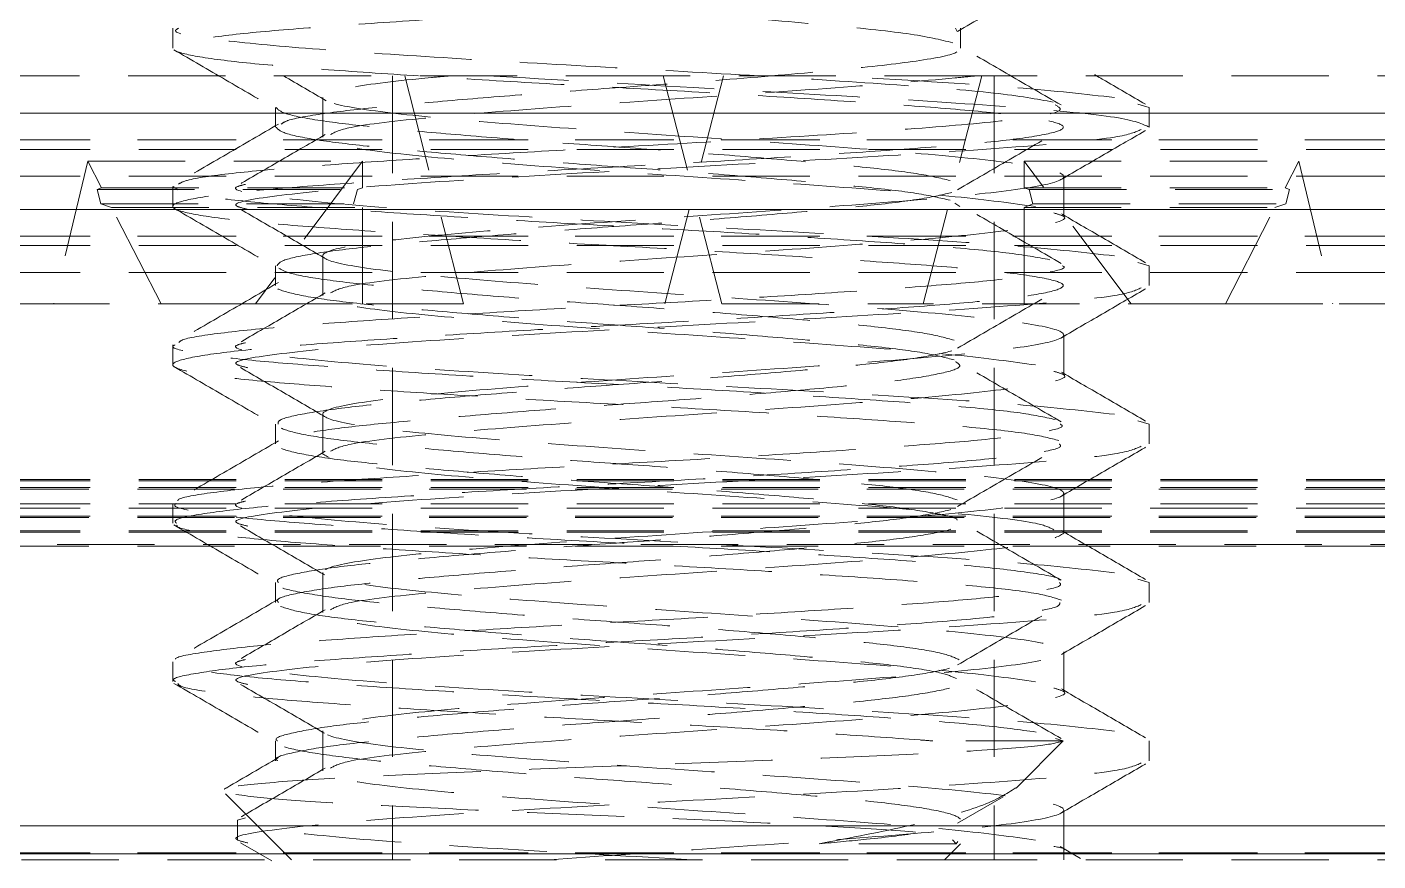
# Model space of a CAD drawing. Header units: millimetres. Extents: x 1522 to 2996, y -37 to 935.
# Drawn here: x 2332.38 to 2346.02, y 406.83 to 415.24 of the extents above; entities that cross this region are included whole.
import ezdxf

# ---------------------------------------------------------------- set-up
doc = ezdxf.new("R2010")
doc.units = ezdxf.units.MM
doc.linetypes.add('HIDDEN', pattern=[1.905, 1.27, -0.635])

# ---------------------------------------------------------------- blocks, each defined once
blk = doc.blocks.new('clampattachmentsideview')
at = {"color": 7, "linetype": 'HIDDEN', "lineweight": 0}
for p, q in [((3383.883, 439.737), (3383.883, 439.478)), ((3394.124, 439.695), (3394.103, 439.736)), ((3394.167, 439.478), (3394.167, 439.736)), ((3390.285, 439.116), (3369.502, 439.116)), ((3386.751, 439.116), (3386.751, 428.885)), ((3386.911, 439.116), (3387.677, 436.14)), ((3390.285, 439.116), (3391.051, 436.14)), ((3394.447, 439.116), (3390.285, 439.116)), ((3390.308, 436.14), (3391.074, 439.116)), ((3393.681, 436.14), (3394.447, 439.116)), ((3394.608, 439.116), (3394.447, 439.116)), ((3394.608, 439.116), (3394.608, 428.885)), ((3408.502, 439.116), (3394.608, 439.116)), ((3385.843, 438.834), (3385.843, 438.313)), ((3385.226, 438.703), (3385.226, 438.445)), ((3396.632, 438.703), (3396.481, 438.745)), ((3396.632, 438.445), (3396.632, 438.703)), ((3482.705, 438.628), (3333.891, 438.628)), ((3360.451, 438.628), (3420.907, 438.628)), ((3333.891, 438.278), (3482.705, 438.278)), ((3420.907, 438.278), (3360.451, 438.278)), ((3420.907, 438.154), (3360.451, 438.154)), ((3382.774, 438), (3382.331, 436.14)), ((3382.952, 437.654), (3382.774, 438)), ((3382.774, 438), (3386.362, 438)), ((3386.362, 438), (3384.962, 436.14)), ((3386.362, 437.654), (3386.362, 438)), ((3394.997, 438), (3394.997, 437.654)), ((3396.397, 436.14), (3394.997, 438)), ((3394.997, 438), (3398.585, 438)), ((3398.407, 437.654), (3398.585, 438)), ((3398.585, 438), (3399.027, 436.14)), ((3360.451, 437.805), (3420.907, 437.805)), ((3395.516, 437.28), (3395.516, 437.801)), ((3382.895, 437.63), (3382.952, 437.654)), ((3382.943, 437.444), (3382.895, 437.63)), ((3382.895, 437.63), (3386.293, 437.63)), ((3382.952, 437.654), (3386.362, 437.654)), ((3383.883, 437.67), (3383.883, 437.412)), ((3386.245, 437.444), (3386.293, 437.63)), ((3386.293, 437.63), (3386.362, 437.654)), ((3394.997, 437.654), (3395.066, 437.63)), ((3394.997, 437.654), (3398.407, 437.654)), ((3395.066, 437.63), (3395.114, 437.444)), ((3395.066, 437.63), (3398.463, 437.63)), ((3398.463, 437.63), (3398.407, 437.654)), ((3398.416, 437.444), (3398.463, 437.63)), ((3383.085, 437.395), (3382.943, 437.444)), ((3382.943, 437.444), (3386.245, 437.444)), ((3394.159, 437.411), (3394.094, 437.452)), ((3395.114, 437.444), (3394.997, 437.395)), ((3395.114, 437.444), (3398.416, 437.444)), ((3398.273, 437.395), (3398.416, 437.444)), ((3482.705, 437.373), (3333.891, 437.373)), ((3360.451, 437.373), (3420.907, 437.373)), ((3383.731, 436.14), (3383.085, 437.395)), ((3383.085, 437.395), (3386.362, 437.395)), ((3386.362, 436.14), (3386.362, 437.395)), ((3394.997, 437.395), (3394.997, 436.14)), ((3394.997, 437.395), (3398.273, 437.395)), ((3397.627, 436.14), (3398.273, 437.395)), ((3333.891, 437.023), (3482.705, 437.023)), ((3420.907, 437.023), (3360.451, 437.023)), ((3420.907, 436.899), (3360.451, 436.899)), ((3385.843, 436.767), (3385.843, 436.247)), ((3360.451, 436.55), (3420.907, 436.55)), ((3385.226, 436.636), (3385.226, 436.378)), ((3396.632, 436.636), (3396.481, 436.679)), ((3396.632, 436.378), (3396.632, 436.636)), ((3384.962, 436.14), (3374.082, 436.14)), ((3384.962, 436.14), (3386.362, 436.14)), ((3387.677, 436.14), (3386.362, 436.14)), ((3391.051, 436.14), (3393.681, 436.14)), ((3397.627, 436.14), (3393.681, 436.14)), ((3397.627, 436.14), (3399.027, 436.14)), ((3409.907, 436.14), (3399.027, 436.14)), ((3395.516, 435.213), (3395.516, 435.734)), ((3383.883, 435.603), (3383.883, 435.345)), ((3385.843, 434.7), (3385.843, 434.18)), ((3396.632, 434.569), (3396.481, 434.612)), ((3385.226, 434.569), (3385.226, 434.311)), ((3396.632, 434.311), (3396.632, 434.569)), ((3333.891, 433.721), (3482.705, 433.721)), ((3420.907, 433.847), (3360.451, 433.847)), ((3420.907, 433.829), (3360.451, 433.829)), ((3420.907, 433.743), (3360.451, 433.743)), ((3420.907, 433.532), (3360.451, 433.532)), ((3383.883, 433.536), (3383.883, 433.277)), ((3395.516, 433.146), (3395.516, 433.667)), ((3333.891, 433.371), (3482.705, 433.371)), ((3360.451, 433.475), (3420.907, 433.475)), ((3420.907, 433.371), (3360.451, 433.371)), ((3333.891, 433.351), (3482.705, 433.351)), ((3360.451, 433.178), (3420.907, 433.178)), ((3360.451, 433.16), (3420.907, 433.16)), ((3482.705, 433.001), (3333.891, 433.001)), ((3333.891, 432.979), (3482.705, 432.979)), ((3385.226, 432.502), (3385.226, 432.244)), ((3385.843, 432.633), (3385.843, 432.113)), ((3396.632, 432.502), (3396.481, 432.545)), ((3396.632, 432.244), (3396.632, 432.502)), ((3395.516, 431.079), (3395.516, 431.6)), ((3383.883, 431.469), (3383.883, 431.21)), ((3385.843, 430.567), (3385.843, 430.046)), ((3385.226, 430.436), (3385.226, 430.177)), ((3395.509, 430.436), (3393.807, 430.436)), ((3394.894, 429.82), (3395.509, 430.436)), ((3395.509, 430.436), (3395.407, 430.469)), ((3396.632, 430.178), (3396.632, 430.435)), ((3384.574, 429.745), (3385.433, 428.885)), ((3394.13, 429.361), (3394.724, 429.707)), ((3395.516, 428.885), (3395.516, 429.533)), ((3482.705, 429.327), (3333.891, 429.327)), ((3360.451, 429.327), (3420.907, 429.327)), ((3384.727, 429.402), (3384.831, 429.431)), ((3384.727, 429.402), (3384.727, 429.144)), ((3394.111, 429.093), (3394.063, 429.144)), ((3394.133, 429.125), (3394.111, 429.093)), ((3333.891, 428.977), (3482.705, 428.977)), ((3420.907, 428.977), (3360.451, 428.977)), ((3420.907, 428.961), (3360.451, 428.961)), ((3384.767, 429.107), (3385.177, 428.869)), ((3393.959, 428.885), (3394.166, 429.092)), ((3395.733, 428.903), (3395.467, 429.058)), ((3394.608, 428.885), (3361.807, 428.885)), ((3408.502, 428.885), (3394.608, 428.885))]:
    blk.add_line(p, q, dxfattribs=at)
at = {"color": 7, "linetype": 'Continuous', "lineweight": 15}
blk.add_line((3360.451, 428.961), (3420.907, 428.961), dxfattribs=at)
at = {"color": 7, "linetype": 'HIDDEN', "lineweight": 0}
for points, knots in [([(3395.453, 434.355), (3395.342, 434.385), (3395.121, 434.444), (3394.304, 434.534), (3393.199, 434.615), (3391.843, 434.705), (3390.34, 434.794), (3388.792, 434.876), (3387.306, 434.966), (3385.987, 435.054), (3384.925, 435.136), (3384.192, 435.226), (3383.843, 435.315), (3383.898, 435.397), (3384.354, 435.487), (3385.183, 435.575), (3386.323, 435.658), (3387.697, 435.748), (3389.21, 435.836), (3390.756, 435.918), (3392.23, 436.009), (3393.526, 436.096), (3394.558, 436.179), (3395.254, 436.269), (3395.562, 436.357), (3395.466, 436.439), (3394.97, 436.53), (3394.106, 436.617), (3392.939, 436.7), (3391.546, 436.791), (3390.025, 436.878), (3388.481, 436.961), (3387.021, 437.051), (3385.748, 437.138), (3384.747, 437.221), (3384.089, 437.312), (3383.821, 437.399), (3383.959, 437.482), (3384.494, 437.573), (3385.392, 437.659), (3386.586, 437.742), (3387.997, 437.833), (3389.525, 437.919), (3391.065, 438.003), (3392.511, 438.094), (3393.76, 438.18), (3394.729, 438.264), (3395.349, 438.355), (3395.576, 438.44), (3395.397, 438.524), (3394.822, 438.615), (3393.891, 438.7), (3392.671, 438.785), (3391.244, 438.876), (3389.71, 438.961), (3388.174, 439.046), (3386.745, 439.136), (3385.52, 439.221), (3384.583, 439.306), (3384.002, 439.397), (3383.816, 439.481), (3384.036, 439.567), (3384.649, 439.658), (3385.613, 439.742), (3386.858, 439.827), (3388.301, 439.918), (3390.011, 440.011), (3391.878, 440.119), (3393.655, 440.236), (3394.906, 440.348), (3395.523, 440.445), (3395.447, 440.497), (3395.426, 440.512)], [0, 0, 0, 0, 0.014226, 0.028428, 0.042342, 0.056573, 0.070768, 0.084685, 0.098921, 0.113109, 0.127028, 0.141269, 0.155449, 0.169371, 0.183617, 0.197789, 0.211714, 0.225965, 0.240128, 0.254058, 0.268312, 0.282467, 0.296402, 0.31066, 0.324806, 0.338746, 0.353008, 0.367144, 0.38109, 0.395355, 0.409482, 0.423435, 0.437702, 0.451819, 0.46578, 0.48005, 0.494156, 0.508125, 0.522397, 0.536493, 0.55047, 0.564744, 0.578829, 0.592816, 0.607091, 0.621165, 0.635162, 0.649438, 0.6635, 0.677507, 0.691784, 0.705835, 0.719854, 0.734131, 0.74817, 0.7622, 0.776477, 0.790504, 0.804546, 0.818823, 0.832838, 0.846893, 0.861169, 0.875173, 0.889239, 0.903515, 0.917509, 0.936305, 0.955154, 0.973806, 0.992748, 1, 1, 1, 1]), ([(3394.067, 439.547), (3393.901, 439.587), (3393.574, 439.667), (3392.46, 439.777), (3391.052, 439.898), (3389.462, 440.01), (3387.903, 440.128), (3386.574, 440.244), (3385.587, 440.358), (3385.364, 440.437), (3385.252, 440.477)], [0, 0, 0, 0, 0.126137, 0.249664, 0.375576, 0.499634, 0.624903, 0.749935, 0.874218, 1, 1, 1, 1]), ([(3394.13, 439.696), (3394.355, 439.826), (3394.805, 440.088), (3395.256, 440.35), (3395.481, 440.48)], [0, 0, 0, 0, 0.499703, 1, 1, 1, 1]), ([(3395.379, 438.772), (3395.164, 438.812), (3394.739, 438.892), (3393.29, 439.002), (3391.459, 439.123), (3389.39, 439.235), (3387.369, 439.353), (3385.619, 439.469), (3384.418, 439.582), (3383.847, 439.676), (3383.938, 439.725), (3383.959, 439.737)], [0, 0, 0, 0, 0.1214307, 0.2403604, 0.3615754, 0.4810138, 0.6016136, 0.7219853, 0.8416391, 0.9627303, 1, 1, 1, 1]), ([(3383.899, 439.455), (3384.124, 439.324), (3384.573, 439.063), (3385.023, 438.802), (3385.247, 438.672)], [0, 0, 0, 0, 0.500189, 1, 1, 1, 1]), ([(3385.298, 438.485), (3385.321, 438.501), (3385.383, 438.546), (3385.824, 438.624), (3386.554, 438.708), (3387.514, 438.794), (3388.623, 438.885), (3389.939, 438.978), (3391.374, 439.085), (3392.74, 439.203), (3393.703, 439.315), (3394.177, 439.412), (3394.119, 439.464), (3394.102, 439.478)], [0, 0, 0, 0, 0.049395, 0.138046, 0.224997, 0.312335, 0.400981, 0.487867, 0.604577, 0.721619, 0.837431, 0.955048, 1, 1, 1, 1]), ([(3395.481, 438.735), (3395.255, 438.865), (3394.805, 439.127), (3394.355, 439.388), (3394.13, 439.519)], [0, 0, 0, 0, 0.500291, 1, 1, 1, 1]), ([(3385.327, 439.116), (3385.327, 439.116), (3385.513, 439.007), (3385.7, 438.899), (3385.887, 438.791)], [0, 0, 0, 0, 0.001181, 1, 1, 1, 1]), ([(3387.529, 439.116), (3387.438, 439.109), (3386.879, 439.06), (3386.096, 438.963), (3385.717, 438.834), (3386.095, 438.705), (3387.17, 438.576), (3388.78, 438.447), (3390.679, 438.317), (3392.578, 438.188), (3394.188, 438.059), (3395.264, 437.93), (3395.642, 437.801), (3395.264, 437.671), (3394.188, 437.542), (3392.578, 437.413), (3390.679, 437.284), (3388.78, 437.155), (3387.17, 437.026), (3386.095, 436.896), (3385.717, 436.767), (3386.095, 436.638), (3387.17, 436.509), (3388.78, 436.38), (3390.679, 436.251), (3392.578, 436.121), (3394.188, 435.992), (3395.264, 435.863), (3395.642, 435.734), (3395.264, 435.605), (3394.188, 435.475), (3392.578, 435.346), (3390.679, 435.217), (3388.78, 435.088), (3387.17, 434.959), (3386.095, 434.83), (3385.717, 434.7), (3386.095, 434.571), (3387.17, 434.442), (3388.78, 434.313), (3390.679, 434.184), (3392.578, 434.054), (3394.188, 433.925), (3395.264, 433.796), (3395.642, 433.667), (3395.264, 433.538), (3394.188, 433.409), (3392.578, 433.279), (3390.679, 433.15), (3388.78, 433.021), (3387.17, 432.892), (3386.095, 432.763), (3385.717, 432.633), (3386.095, 432.504), (3387.17, 432.375), (3388.78, 432.246), (3390.679, 432.117), (3392.578, 431.988), (3394.188, 431.858), (3395.264, 431.729), (3395.642, 431.6), (3395.264, 431.471), (3394.188, 431.342), (3392.578, 431.213), (3390.679, 431.083), (3388.78, 430.954), (3387.17, 430.825), (3386.095, 430.696), (3385.717, 430.567), (3386.095, 430.437), (3387.17, 430.308), (3388.78, 430.179), (3390.679, 430.05), (3392.578, 429.921), (3394.188, 429.792), (3395.264, 429.662), (3395.642, 429.533), (3395.264, 429.404), (3394.187, 429.275), (3392.582, 429.146), (3390.658, 429.016), (3389.425, 428.929), (3388.805, 428.885)], [0, 0, 0, 0, 0.0024564, 0.0150814, 0.0277064, 0.0403314, 0.0529564, 0.0655814, 0.0782064, 0.0908314, 0.1034564, 0.1160813, 0.1287064, 0.1413313, 0.1539563, 0.1665813, 0.1792063, 0.1918313, 0.2044563, 0.2170813, 0.2297063, 0.2423313, 0.2549563, 0.2675813, 0.2802062, 0.2928313, 0.3054562, 0.3180812, 0.3307062, 0.3433312, 0.3559562, 0.3685812, 0.3812062, 0.3938312, 0.4064562, 0.4190812, 0.4317062, 0.4443311, 0.4569561, 0.4695811, 0.4822061, 0.4948311, 0.5074561, 0.5200811, 0.5327061, 0.5453311, 0.5579561, 0.5705811, 0.5832061, 0.595831, 0.6084561, 0.621081, 0.633706, 0.646331, 0.658956, 0.671581, 0.684206, 0.696831, 0.709456, 0.722081, 0.734706, 0.747331, 0.759956, 0.7725809, 0.7852059, 0.7978309, 0.8104559, 0.8230809, 0.8357059, 0.8483309, 0.8609559, 0.8735809, 0.8862059, 0.8988309, 0.9114559, 0.9240808, 0.9367058, 0.9493308, 0.9619558, 0.9745808, 0.9872058, 1, 1, 1, 1]), ([(3385.943, 438.349), (3386.001, 438.38), (3386.14, 438.454), (3387.186, 438.572), (3388.776, 438.701), (3390.681, 438.83), (3392.575, 438.959), (3393.782, 439.057), (3394.293, 439.107), (3394.387, 439.116)], [0, 0, 0, 0, 0.1222772, 0.290234, 0.4581912, 0.6261479, 0.794105, 0.9620618, 1, 1, 1, 1]), ([(3396.632, 438.445), (3396.543, 438.488), (3396.364, 438.574), (3394.986, 438.703), (3393.025, 438.833), (3390.51, 438.97), (3388.878, 439.065), (3387.992, 439.116)], [0, 0, 0, 0, 0.19267, 0.385365, 0.57806, 0.770755, 1, 1, 1, 1]), ([(3396.179, 438.832), (3395.801, 438.875), (3394.971, 438.969), (3393.384, 439.065), (3392.519, 439.116)], [0, 0, 0, 0, 0.455288, 1, 1, 1, 1]), ([(3396.583, 438.744), (3396.397, 438.852), (3396.175, 438.981), (3395.953, 439.11), (3395.917, 439.13)], [0, 0, 0, 0, 0.83887, 1, 1, 1, 1]), ([(3383.957, 437.702), (3383.99, 437.721), (3384.073, 437.768), (3384.659, 437.849), (3385.61, 437.933), (3386.859, 438.019), (3388.301, 438.11), (3390.011, 438.203), (3391.879, 438.31), (3393.652, 438.428), (3394.917, 438.54), (3395.561, 438.648), (3395.448, 438.711), (3395.403, 438.736)], [0, 0, 0, 0, 0.055236, 0.140346, 0.223829, 0.307683, 0.392788, 0.476209, 0.58826, 0.700629, 0.811822, 0.92474, 1, 1, 1, 1]), ([(3394.031, 437.75), (3393.904, 437.78), (3393.652, 437.84), (3392.919, 437.925), (3391.985, 438.01), (3390.886, 438.101), (3389.707, 438.186), (3388.526, 438.27), (3387.427, 438.361), (3386.483, 438.446), (3385.768, 438.531), (3385.308, 438.621), (3385.257, 438.676), (3385.232, 438.703)], [0, 0, 0, 0, 0.092268, 0.183067, 0.273656, 0.365927, 0.456647, 0.547314, 0.639585, 0.730227, 0.820972, 0.913242, 1, 1, 1, 1]), ([(3385.263, 438.486), (3385.038, 438.355), (3384.588, 438.093), (3384.137, 437.832), (3383.912, 437.701)], [0, 0, 0, 0, 0.499708, 1, 1, 1, 1]), ([(3384.864, 437.373), (3384.809, 437.386), (3384.571, 437.442), (3385.078, 437.541), (3386.35, 437.67), (3388.345, 437.799), (3390.677, 437.928), (3393.022, 438.058), (3394.98, 438.187), (3396.282, 438.306), (3396.453, 438.382), (3396.528, 438.415)], [0, 0, 0, 0, 0.0374462, 0.1613181, 0.28519, 0.409062, 0.5329338, 0.6568057, 0.7806775, 0.9045494, 1, 1, 1, 1]), ([(3385.873, 438.349), (3385.686, 438.24), (3385.311, 438.023), (3384.937, 437.806), (3384.75, 437.697)], [0, 0, 0, 0, 0.4997632, 1, 1, 1, 1]), ([(3394.031, 437.491), (3393.904, 437.522), (3393.652, 437.581), (3392.919, 437.667), (3391.985, 437.751), (3390.886, 437.842), (3389.707, 437.927), (3388.526, 438.012), (3387.427, 438.103), (3386.483, 438.188), (3385.768, 438.273), (3385.307, 438.363), (3385.256, 438.418), (3385.231, 438.445)], [0, 0, 0, 0, 0.092234, 0.183, 0.273557, 0.365794, 0.456482, 0.547115, 0.639353, 0.729962, 0.820674, 0.912911, 1, 1, 1, 1]), ([(3395.148, 437.409), (3394.838, 437.452), (3394.219, 437.538), (3392.57, 437.668), (3390.682, 437.797), (3388.777, 437.926), (3387.18, 438.055), (3386.061, 438.184), (3385.916, 438.27), (3385.843, 438.313)], [0, 0, 0, 0, 0.142857, 0.285714, 0.428572, 0.571428, 0.714286, 0.857143, 1, 1, 1, 1]), ([(3394.13, 437.629), (3394.355, 437.76), (3394.805, 438.021), (3395.256, 438.283), (3395.481, 438.413)], [0, 0, 0, 0, 0.499704, 1, 1, 1, 1]), ([(3395.486, 437.765), (3395.673, 437.874), (3396.047, 438.091), (3396.422, 438.309), (3396.609, 438.417)], [0, 0, 0, 0, 0.499764, 1, 1, 1, 1]), ([(3395.333, 436.716), (3395.168, 436.746), (3394.84, 436.806), (3393.887, 436.892), (3392.672, 436.976), (3391.244, 437.067), (3389.71, 437.152), (3388.174, 437.237), (3386.745, 437.328), (3385.519, 437.413), (3384.589, 437.498), (3383.99, 437.587), (3383.923, 437.643), (3383.891, 437.67)], [0, 0, 0, 0, 0.0922558, 0.1830496, 0.2736351, 0.3658936, 0.4566094, 0.5472712, 0.6395305, 0.7301678, 0.8209084, 0.9131663, 1, 1, 1, 1]), ([(3396.179, 436.765), (3395.798, 436.808), (3395.036, 436.894), (3393.007, 437.023), (3390.681, 437.152), (3388.345, 437.282), (3386.348, 437.411), (3385.083, 437.54), (3384.574, 437.636), (3384.79, 437.689), (3384.831, 437.699)], [0, 0, 0, 0, 0.138327, 0.276653, 0.414979, 0.553306, 0.691632, 0.829958, 0.968285, 1, 1, 1, 1]), ([(3385.245, 436.636), (3385.258, 436.66), (3385.286, 436.711), (3385.701, 436.797), (3386.385, 436.884), (3387.305, 436.967), (3388.389, 437.058), (3389.565, 437.144), (3390.749, 437.228), (3391.861, 437.319), (3392.82, 437.405), (3393.573, 437.489), (3394.022, 437.58), (3394.212, 437.638), (3394.162, 437.668), (3394.159, 437.669)], [0, 0, 0, 0, 0.0703666, 0.1553524, 0.2392855, 0.3225106, 0.4075069, 0.4913752, 0.5746557, 0.6596607, 0.7434619, 0.8268022, 0.9118135, 0.9955464, 1, 1, 1, 1]), ([(3395.481, 436.668), (3395.255, 436.799), (3394.805, 437.06), (3394.355, 437.322), (3394.13, 437.452)], [0, 0, 0, 0, 0.50029, 1, 1, 1, 1]), ([(3383.899, 437.388), (3384.124, 437.257), (3384.573, 436.997), (3385.023, 436.736), (3385.247, 436.605)], [0, 0, 0, 0, 0.500188, 1, 1, 1, 1]), ([(3384.767, 437.374), (3384.954, 437.266), (3385.328, 437.049), (3385.701, 436.832), (3385.887, 436.724)], [0, 0, 0, 0, 0.5001513, 1, 1, 1, 1]), ([(3385.943, 436.282), (3386.001, 436.313), (3386.14, 436.387), (3387.186, 436.505), (3388.776, 436.634), (3390.681, 436.763), (3392.576, 436.892), (3394.197, 437.022), (3395.233, 437.151), (3395.644, 437.252), (3395.439, 437.311), (3395.385, 437.326)], [0, 0, 0, 0, 0.0900566, 0.213756, 0.3374556, 0.4611549, 0.5848545, 0.7085539, 0.8322534, 0.9559528, 1, 1, 1, 1]), ([(3396.583, 436.677), (3396.397, 436.785), (3396.024, 437.001), (3395.652, 437.218), (3395.467, 437.326)], [0, 0, 0, 0, 0.500087, 1, 1, 1, 1]), ([(3383.961, 435.635), (3383.974, 435.648), (3384.014, 435.689), (3384.508, 435.764), (3385.388, 435.85), (3386.587, 435.934), (3387.996, 436.025), (3389.525, 436.111), (3391.065, 436.194), (3392.511, 436.285), (3393.758, 436.371), (3394.737, 436.455), (3395.321, 436.546), (3395.568, 436.605), (3395.502, 436.635), (3395.498, 436.636)], [0, 0, 0, 0, 0.03924, 0.127029, 0.213735, 0.299713, 0.387512, 0.474152, 0.560187, 0.647996, 0.734567, 0.820663, 0.908478, 0.994978, 1, 1, 1, 1]), ([(3394.084, 435.665), (3393.978, 435.695), (3393.766, 435.754), (3393.084, 435.842), (3392.191, 435.925), (3391.119, 436.015), (3389.949, 436.103), (3388.761, 436.185), (3387.639, 436.276), (3386.658, 436.363), (3385.895, 436.446), (3385.397, 436.531), (3385.308, 436.583), (3385.269, 436.606)], [0, 0, 0, 0, 0.093429, 0.186033, 0.277389, 0.370838, 0.463379, 0.554779, 0.648246, 0.740721, 0.83217, 0.925653, 1, 1, 1, 1]), ([(3385.263, 436.419), (3385.038, 436.288), (3384.588, 436.026), (3384.137, 435.765), (3383.912, 435.634)], [0, 0, 0, 0, 0.499709, 1, 1, 1, 1]), ([(3394.084, 435.407), (3393.978, 435.436), (3393.766, 435.496), (3393.084, 435.584), (3392.191, 435.666), (3391.119, 435.757), (3389.949, 435.844), (3388.762, 435.927), (3387.639, 436.018), (3386.66, 436.105), (3385.888, 436.188), (3385.392, 436.279), (3385.178, 436.355), (3385.263, 436.401), (3385.296, 436.419)], [0, 0, 0, 0, 0.0867615, 0.1727573, 0.2575934, 0.3443737, 0.4303106, 0.5151883, 0.6019851, 0.6878611, 0.7727842, 0.859596, 0.9454094, 1, 1, 1, 1]), ([(3384.864, 435.306), (3384.809, 435.319), (3384.571, 435.375), (3385.078, 435.474), (3386.35, 435.603), (3388.345, 435.732), (3390.677, 435.861), (3393.022, 435.991), (3394.98, 436.12), (3396.282, 436.239), (3396.453, 436.315), (3396.528, 436.349)], [0, 0, 0, 0, 0.0374462, 0.1613181, 0.28519, 0.409062, 0.5329338, 0.6568057, 0.7806775, 0.9045494, 1, 1, 1, 1]), ([(3385.873, 436.282), (3385.686, 436.173), (3385.311, 435.956), (3384.937, 435.739), (3384.75, 435.63)], [0, 0, 0, 0, 0.499765, 1, 1, 1, 1]), ([(3395.148, 435.342), (3394.838, 435.385), (3394.219, 435.472), (3392.57, 435.601), (3390.682, 435.73), (3388.777, 435.859), (3387.18, 435.988), (3386.061, 436.117), (3385.916, 436.204), (3385.843, 436.247)], [0, 0, 0, 0, 0.142857, 0.285714, 0.428572, 0.571428, 0.714286, 0.857143, 1, 1, 1, 1]), ([(3394.13, 435.562), (3394.355, 435.693), (3394.805, 435.955), (3395.256, 436.216), (3395.481, 436.347)], [0, 0, 0, 0, 0.499703, 1, 1, 1, 1]), ([(3395.486, 435.698), (3395.673, 435.807), (3396.047, 436.024), (3396.422, 436.242), (3396.609, 436.35)], [0, 0, 0, 0, 0.4997626, 1, 1, 1, 1]), ([(3395.402, 434.631), (3395.263, 434.661), (3394.988, 434.721), (3394.102, 434.809), (3392.94, 434.891), (3391.546, 434.982), (3390.025, 435.069), (3388.481, 435.152), (3387.021, 435.243), (3385.749, 435.33), (3384.741, 435.413), (3384.112, 435.503), (3383.839, 435.566), (3383.901, 435.599), (3383.91, 435.603)], [0, 0, 0, 0, 0.090476, 0.180156, 0.268633, 0.359128, 0.448747, 0.537267, 0.62778, 0.717336, 0.805903, 0.896431, 0.985922, 1, 1, 1, 1]), ([(3396.179, 434.698), (3395.798, 434.741), (3395.036, 434.827), (3393.007, 434.956), (3390.681, 435.085), (3388.345, 435.215), (3386.348, 435.344), (3385.083, 435.473), (3384.574, 435.569), (3384.79, 435.622), (3384.831, 435.632)], [0, 0, 0, 0, 0.138327, 0.276653, 0.414979, 0.553306, 0.691632, 0.829958, 0.968285, 1, 1, 1, 1]), ([(3385.26, 434.569), (3385.258, 434.587), (3385.253, 434.633), (3385.596, 434.712), (3386.223, 434.8), (3387.103, 434.883), (3388.158, 434.973), (3389.322, 435.061), (3390.511, 435.143), (3391.645, 435.233), (3392.641, 435.321), (3393.44, 435.404), (3393.955, 435.494), (3394.189, 435.56), (3394.146, 435.596), (3394.138, 435.603)], [0, 0, 0, 0, 0.053213, 0.138048, 0.222437, 0.305354, 0.390215, 0.474554, 0.557497, 0.642382, 0.726669, 0.809641, 0.894548, 0.978781, 1, 1, 1, 1]), ([(3383.899, 435.321), (3384.124, 435.19), (3384.573, 434.93), (3385.023, 434.669), (3385.247, 434.538)], [0, 0, 0, 0, 0.500188, 1, 1, 1, 1]), ([(3384.767, 435.308), (3384.954, 435.199), (3385.328, 434.982), (3385.701, 434.766), (3385.887, 434.657)], [0, 0, 0, 0, 0.5001513, 1, 1, 1, 1]), ([(3394.124, 433.318), (3394.124, 433.32), (3394.122, 433.349), (3393.832, 433.411), (3393.25, 433.5), (3392.387, 433.582), (3391.348, 433.672), (3390.191, 433.761), (3389.001, 433.842), (3387.858, 433.932), (3386.844, 434.021), (3386.027, 434.103), (3385.463, 434.193), (3385.195, 434.282), (3385.237, 434.364), (3385.588, 434.454), (3386.225, 434.542), (3387.102, 434.624), (3388.159, 434.714), (3389.322, 434.802), (3390.512, 434.885), (3391.645, 434.975), (3392.641, 435.063), (3393.437, 435.145), (3393.964, 435.236), (3394.209, 435.316), (3394.134, 435.365), (3394.102, 435.385)], [0, 0, 0, 0, 0.001773, 0.044135, 0.086427, 0.127859, 0.170238, 0.212509, 0.253946, 0.296341, 0.33859, 0.380035, 0.422445, 0.46467, 0.506124, 0.548548, 0.590749, 0.632214, 0.674651, 0.716827, 0.758304, 0.800753, 0.842903, 0.884396, 0.926856, 0.968979, 1, 1, 1, 1]), ([(3395.481, 434.601), (3395.255, 434.732), (3394.805, 434.993), (3394.355, 435.255), (3394.13, 435.386)], [0, 0, 0, 0, 0.50029, 1, 1, 1, 1]), ([(3385.943, 434.215), (3386.001, 434.246), (3386.14, 434.321), (3387.186, 434.438), (3388.776, 434.567), (3390.681, 434.696), (3392.576, 434.826), (3394.197, 434.955), (3395.233, 435.084), (3395.644, 435.185), (3395.439, 435.244), (3395.385, 435.259)], [0, 0, 0, 0, 0.090057, 0.213756, 0.337456, 0.461155, 0.584854, 0.708554, 0.832253, 0.955953, 1, 1, 1, 1]), ([(3396.583, 434.61), (3396.397, 434.718), (3396.024, 434.934), (3395.652, 435.151), (3395.467, 435.259)], [0, 0, 0, 0, 0.500087, 1, 1, 1, 1]), ([(3383.949, 433.568), (3383.951, 433.575), (3383.959, 433.61), (3384.374, 433.679), (3385.178, 433.767), (3386.325, 433.849), (3387.696, 433.939), (3389.21, 434.027), (3390.756, 434.11), (3392.23, 434.2), (3393.525, 434.288), (3394.564, 434.37), (3395.234, 434.461), (3395.538, 434.527), (3395.483, 434.562), (3395.471, 434.57)], [0, 0, 0, 0, 0.021651, 0.109273, 0.196437, 0.282087, 0.369736, 0.456848, 0.542524, 0.630198, 0.717257, 0.802963, 0.89066, 0.977663, 1, 1, 1, 1]), ([(3394.124, 433.58), (3394.038, 433.61), (3393.868, 433.669), (3393.24, 433.758), (3392.39, 433.84), (3391.347, 433.93), (3390.191, 434.019), (3389.001, 434.101), (3387.858, 434.191), (3386.843, 434.279), (3386.03, 434.361), (3385.45, 434.452), (3385.315, 434.51), (3385.247, 434.539)], [0, 0, 0, 0, 0.09157, 0.182989, 0.272548, 0.364155, 0.455528, 0.545099, 0.63674, 0.728065, 0.817652, 0.909325, 1, 1, 1, 1]), ([(3383.931, 433.277), (3383.92, 433.289), (3383.882, 433.329), (3384.245, 433.402), (3384.983, 433.491), (3386.07, 433.573), (3387.402, 433.662), (3388.896, 433.752), (3390.444, 433.834), (3391.941, 433.923), (3393.28, 434.012), (3394.377, 434.094), (3395.129, 434.184), (3395.504, 434.257), (3395.471, 434.298), (3395.46, 434.311)], [0, 0, 0, 0, 0.035733, 0.120288, 0.205009, 0.287861, 0.372458, 0.457144, 0.539992, 0.624628, 0.709277, 0.792125, 0.876798, 0.961409, 1, 1, 1, 1]), ([(3385.263, 434.352), (3385.038, 434.221), (3384.588, 433.96), (3384.137, 433.698), (3383.912, 433.568)], [0, 0, 0, 0, 0.499708, 1, 1, 1, 1]), ([(3384.864, 433.239), (3384.809, 433.252), (3384.571, 433.308), (3385.078, 433.407), (3386.35, 433.536), (3388.345, 433.665), (3390.677, 433.795), (3393.022, 433.924), (3394.98, 434.053), (3396.282, 434.172), (3396.453, 434.248), (3396.528, 434.282)], [0, 0, 0, 0, 0.037446, 0.161318, 0.28519, 0.409062, 0.532934, 0.656806, 0.780678, 0.904549, 1, 1, 1, 1]), ([(3394.13, 433.495), (3394.355, 433.626), (3394.805, 433.888), (3395.256, 434.149), (3395.481, 434.28)], [0, 0, 0, 0, 0.499703, 1, 1, 1, 1]), ([(3395.486, 433.631), (3395.673, 433.74), (3396.047, 433.958), (3396.422, 434.175), (3396.609, 434.283)], [0, 0, 0, 0, 0.4997626, 1, 1, 1, 1]), ([(3385.873, 434.215), (3385.686, 434.106), (3385.311, 433.889), (3384.937, 433.672), (3384.75, 433.563)], [0, 0, 0, 0, 0.499765, 1, 1, 1, 1]), ([(3395.385, 433.192), (3395.331, 433.22), (3395.195, 433.291), (3394.17, 433.405), (3392.583, 433.534), (3390.679, 433.663), (3388.778, 433.792), (3387.179, 433.921), (3386.061, 434.051), (3385.916, 434.137), (3385.843, 434.18)], [0, 0, 0, 0, 0.084239, 0.215062, 0.345885, 0.476708, 0.607531, 0.738354, 0.869177, 1, 1, 1, 1]), ([(3395.455, 432.534), (3395.456, 432.539), (3395.459, 432.571), (3395.079, 432.636), (3394.315, 432.725), (3393.196, 432.807), (3391.844, 432.897), (3390.34, 432.985), (3388.792, 433.067), (3387.306, 433.157), (3385.989, 433.246), (3384.92, 433.328), (3384.209, 433.418), (3383.871, 433.488), (3383.917, 433.526), (3383.929, 433.536)], [0, 0, 0, 0, 0.012908, 0.100396, 0.187739, 0.273315, 0.360837, 0.448137, 0.533723, 0.621278, 0.708532, 0.794133, 0.881719, 0.968925, 1, 1, 1, 1]), ([(3396.179, 432.631), (3395.798, 432.674), (3395.036, 432.76), (3393.007, 432.889), (3390.681, 433.019), (3388.345, 433.148), (3386.348, 433.277), (3385.083, 433.406), (3384.574, 433.502), (3384.79, 433.555), (3384.831, 433.565)], [0, 0, 0, 0, 0.138327, 0.276653, 0.414979, 0.553306, 0.691632, 0.829958, 0.968285, 1, 1, 1, 1]), ([(3385.263, 432.502), (3385.254, 432.514), (3385.225, 432.554), (3385.504, 432.627), (3386.071, 432.716), (3386.908, 432.798), (3387.932, 432.887), (3389.081, 432.977), (3390.271, 433.059), (3391.423, 433.148), (3392.452, 433.237), (3393.296, 433.319), (3393.874, 433.409), (3394.163, 433.482), (3394.137, 433.523), (3394.129, 433.536)], [0, 0, 0, 0, 0.035816, 0.120401, 0.205153, 0.288028, 0.372655, 0.457371, 0.540241, 0.624907, 0.709587, 0.792457, 0.877161, 0.961801, 1, 1, 1, 1]), ([(3383.899, 433.254), (3384.124, 433.124), (3384.573, 432.863), (3385.023, 432.602), (3385.247, 432.471)], [0, 0, 0, 0, 0.500189, 1, 1, 1, 1]), ([(3395.488, 432.271), (3395.405, 432.3), (3395.237, 432.359), (3394.494, 432.449), (3393.447, 432.531), (3392.134, 432.62), (3390.653, 432.71), (3389.106, 432.792), (3387.598, 432.88), (3386.239, 432.97), (3385.112, 433.052), (3384.33, 433.141), (3383.934, 433.21), (3383.938, 433.246), (3383.939, 433.253)], [0, 0, 0, 0, 0.088922, 0.17834, 0.265719, 0.354693, 0.444081, 0.531441, 0.620464, 0.709822, 0.797164, 0.886235, 0.97556, 1, 1, 1, 1]), ([(3384.767, 433.241), (3384.954, 433.132), (3385.328, 432.916), (3385.701, 432.699), (3385.887, 432.59)], [0, 0, 0, 0, 0.50015, 1, 1, 1, 1]), ([(3385.263, 432.244), (3385.254, 432.256), (3385.225, 432.296), (3385.504, 432.368), (3386.071, 432.458), (3386.908, 432.54), (3387.932, 432.629), (3389.081, 432.718), (3390.271, 432.8), (3391.423, 432.89), (3392.452, 432.979), (3393.296, 433.061), (3393.874, 433.15), (3394.163, 433.224), (3394.137, 433.265), (3394.129, 433.278)], [0, 0, 0, 0, 0.035486, 0.120072, 0.204823, 0.287698, 0.372325, 0.457041, 0.539912, 0.624578, 0.709258, 0.792127, 0.876831, 0.961472, 1, 1, 1, 1]), ([(3395.481, 432.534), (3395.255, 432.665), (3394.805, 432.926), (3394.355, 433.188), (3394.13, 433.319)], [0, 0, 0, 0, 0.500291, 1, 1, 1, 1]), ([(3396.583, 432.543), (3396.397, 432.651), (3396.024, 432.867), (3395.652, 433.084), (3395.467, 433.192)], [0, 0, 0, 0, 0.500087, 1, 1, 1, 1]), ([(3385.943, 432.148), (3386.001, 432.179), (3386.14, 432.254), (3387.186, 432.371), (3388.776, 432.5), (3390.68, 432.63), (3392.58, 432.759), (3394.179, 432.888), (3395.298, 433.017), (3395.443, 433.103), (3395.516, 433.146)], [0, 0, 0, 0, 0.094206, 0.223605, 0.353005, 0.482403, 0.611803, 0.741202, 0.870601, 1, 1, 1, 1]), ([(3383.921, 431.501), (3383.92, 431.502), (3383.908, 431.532), (3384.258, 431.593), (3384.98, 431.683), (3386.071, 431.765), (3387.402, 431.854), (3388.896, 431.943), (3390.444, 432.025), (3391.941, 432.115), (3393.28, 432.204), (3394.377, 432.286), (3395.129, 432.375), (3395.504, 432.449), (3395.471, 432.49), (3395.46, 432.503)], [0, 0, 0, 0, 0.004195, 0.091516, 0.179007, 0.26457, 0.351934, 0.439389, 0.524947, 0.612351, 0.699769, 0.785326, 0.872769, 0.960146, 1, 1, 1, 1]), ([(3394.15, 431.496), (3394.086, 431.525), (3393.958, 431.584), (3393.386, 431.674), (3392.581, 431.756), (3391.571, 431.845), (3390.432, 431.935), (3389.242, 432.017), (3388.083, 432.105), (3387.038, 432.195), (3386.17, 432.277), (3385.572, 432.366), (3385.27, 432.432), (3385.27, 432.466), (3385.27, 432.471)], [0, 0, 0, 0, 0.089583, 0.179666, 0.267688, 0.357323, 0.447377, 0.535378, 0.625064, 0.715087, 0.803071, 0.892804, 0.982794, 1, 1, 1, 1]), ([(3383.918, 431.21), (3383.907, 431.217), (3383.849, 431.251), (3384.142, 431.316), (3384.799, 431.407), (3385.828, 431.489), (3387.115, 431.577), (3388.584, 431.667), (3390.129, 431.75), (3391.646, 431.838), (3393.025, 431.928), (3394.178, 432.01), (3395.006, 432.098), (3395.466, 432.179), (3395.466, 432.225), (3395.466, 432.244)], [0, 0, 0, 0, 0.018795, 0.102952, 0.187882, 0.270903, 0.355117, 0.440026, 0.523014, 0.607281, 0.69217, 0.775126, 0.859446, 0.944311, 1, 1, 1, 1]), ([(3385.263, 432.285), (3385.038, 432.154), (3384.588, 431.893), (3384.137, 431.631), (3383.912, 431.501)], [0, 0, 0, 0, 0.499708, 1, 1, 1, 1]), ([(3384.864, 431.172), (3384.809, 431.185), (3384.571, 431.241), (3385.078, 431.34), (3386.35, 431.469), (3388.345, 431.599), (3390.677, 431.728), (3393.022, 431.857), (3394.98, 431.986), (3396.282, 432.105), (3396.453, 432.182), (3396.528, 432.215)], [0, 0, 0, 0, 0.037446, 0.161318, 0.28519, 0.409062, 0.532934, 0.656806, 0.780678, 0.904549, 1, 1, 1, 1]), ([(3385.873, 432.148), (3385.686, 432.04), (3385.311, 431.822), (3384.937, 431.605), (3384.75, 431.496)], [0, 0, 0, 0, 0.499765, 1, 1, 1, 1]), ([(3394.115, 431.25), (3394.058, 431.275), (3393.936, 431.329), (3393.384, 431.416), (3392.581, 431.498), (3391.571, 431.586), (3390.432, 431.676), (3389.242, 431.758), (3388.083, 431.847), (3387.036, 431.937), (3386.178, 432.019), (3385.541, 432.108), (3385.363, 432.167), (3385.274, 432.197)], [0, 0, 0, 0, 0.0794117, 0.1722562, 0.2629758, 0.3553578, 0.4481726, 0.5388708, 0.6313047, 0.7240873, 0.8147682, 0.9072515, 1, 1, 1, 1]), ([(3394.13, 431.428), (3394.355, 431.559), (3394.805, 431.821), (3395.256, 432.082), (3395.481, 432.213)], [0, 0, 0, 0, 0.499703, 1, 1, 1, 1]), ([(3395.486, 431.565), (3395.673, 431.673), (3396.047, 431.891), (3396.422, 432.108), (3396.609, 432.217)], [0, 0, 0, 0, 0.499764, 1, 1, 1, 1]), ([(3395.148, 431.209), (3394.838, 431.252), (3394.219, 431.338), (3392.57, 431.467), (3390.682, 431.596), (3388.777, 431.725), (3387.18, 431.854), (3386.061, 431.984), (3385.916, 432.07), (3385.843, 432.113)], [0, 0, 0, 0, 0.142857, 0.285714, 0.428571, 0.571428, 0.714286, 0.857143, 1, 1, 1, 1]), ([(3395.155, 430.551), (3394.94, 430.581), (3394.515, 430.641), (3393.441, 430.723), (3392.136, 430.811), (3390.653, 430.901), (3389.106, 430.983), (3387.598, 431.072), (3386.239, 431.162), (3385.113, 431.244), (3384.323, 431.333), (3383.907, 431.41), (3383.925, 431.453), (3383.931, 431.469)], [0, 0, 0, 0, 0.0955, 0.188823, 0.28385, 0.379319, 0.47262, 0.567699, 0.663136, 0.75642, 0.85155, 0.946951, 1, 1, 1, 1]), ([(3396.179, 430.564), (3395.798, 430.607), (3395.036, 430.693), (3393.007, 430.823), (3390.681, 430.952), (3388.345, 431.081), (3386.348, 431.21), (3385.083, 431.339), (3384.574, 431.435), (3384.79, 431.488), (3384.831, 431.498)], [0, 0, 0, 0, 0.138327, 0.276653, 0.414979, 0.553306, 0.691632, 0.829958, 0.968285, 1, 1, 1, 1]), ([(3385.252, 430.435), (3385.244, 430.442), (3385.2, 430.476), (3385.425, 430.541), (3385.93, 430.632), (3386.721, 430.714), (3387.711, 430.802), (3388.841, 430.892), (3390.029, 430.975), (3391.196, 431.063), (3392.256, 431.153), (3393.143, 431.235), (3393.78, 431.323), (3394.133, 431.404), (3394.133, 431.45), (3394.133, 431.469)], [0, 0, 0, 0, 0.018868, 0.1030253, 0.1879587, 0.2709759, 0.3551896, 0.4401034, 0.5230861, 0.6073547, 0.692247, 0.7751987, 0.8595198, 0.9443887, 1, 1, 1, 1]), ([(3395.481, 430.467), (3395.255, 430.598), (3394.805, 430.859), (3394.355, 431.121), (3394.13, 431.252)], [0, 0, 0, 0, 0.500291, 1, 1, 1, 1]), ([(3383.899, 431.187), (3384.124, 431.057), (3384.573, 430.796), (3385.023, 430.535), (3385.247, 430.404)], [0, 0, 0, 0, 0.500189, 1, 1, 1, 1]), ([(3393.807, 430.436), (3393.752, 430.44), (3393.332, 430.471), (3392.417, 430.535), (3390.963, 430.625), (3389.42, 430.708), (3387.896, 430.795), (3386.499, 430.886), (3385.318, 430.969), (3384.46, 431.056), (3383.984, 431.131), (3383.957, 431.173), (3383.949, 431.186)], [0, 0, 0, 0, 0.017316, 0.132984, 0.250028, 0.364552, 0.480305, 0.59733, 0.711792, 0.827628, 0.944631, 1, 1, 1, 1]), ([(3384.767, 431.174), (3384.954, 431.065), (3385.328, 430.849), (3385.701, 430.632), (3385.887, 430.523)], [0, 0, 0, 0, 0.500152, 1, 1, 1, 1]), ([(3385.252, 430.177), (3385.244, 430.183), (3385.2, 430.218), (3385.425, 430.283), (3385.93, 430.373), (3386.721, 430.456), (3387.711, 430.544), (3388.841, 430.634), (3390.029, 430.716), (3391.196, 430.804), (3392.256, 430.895), (3393.143, 430.977), (3393.78, 431.065), (3394.134, 431.145), (3394.134, 431.192), (3394.134, 431.211)], [0, 0, 0, 0, 0.018536, 0.102694, 0.187627, 0.270644, 0.354858, 0.439772, 0.522755, 0.607024, 0.691916, 0.774868, 0.859189, 0.944058, 1, 1, 1, 1]), ([(3385.943, 430.081), (3386.001, 430.112), (3386.14, 430.187), (3387.186, 430.304), (3388.776, 430.434), (3390.681, 430.563), (3392.576, 430.692), (3394.197, 430.821), (3395.233, 430.95), (3395.644, 431.052), (3395.439, 431.11), (3395.385, 431.125)], [0, 0, 0, 0, 0.090057, 0.213756, 0.337456, 0.461155, 0.584854, 0.708554, 0.832253, 0.955953, 1, 1, 1, 1]), ([(3396.583, 430.476), (3396.397, 430.584), (3396.024, 430.801), (3395.652, 431.017), (3395.467, 431.125)], [0, 0, 0, 0, 0.500086, 1, 1, 1, 1]), ([(3395.509, 430.436), (3395.443, 430.416), (3395.3, 430.374), (3394.378, 430.303), (3392.944, 430.236), (3391.156, 430.161), (3389.247, 430.093), (3387.444, 430.02), (3385.93, 429.948), (3384.931, 429.879), (3384.48, 429.82), (3384.581, 429.788), (3384.609, 429.78)], [0, 0, 0, 0, 0.096886, 0.208976, 0.321094, 0.43153, 0.540426, 0.648652, 0.754345, 0.860125, 0.962829, 1, 1, 1, 1]), ([(3392.321, 429.093), (3392.534, 429.113), (3393.052, 429.16), (3393.676, 429.238), (3394.1, 429.329), (3394.216, 429.412), (3394.021, 429.499), (3393.525, 429.589), (3392.763, 429.673), (3391.79, 429.759), (3390.671, 429.85), (3389.484, 429.933), (3388.312, 430.02), (3387.238, 430.111), (3386.329, 430.194), (3385.67, 430.28), (3385.31, 430.354), (3385.289, 430.393), (3385.283, 430.405)], [0, 0, 0, 0, 0.046241, 0.11227, 0.179208, 0.244764, 0.310845, 0.377776, 0.443289, 0.509421, 0.576342, 0.641816, 0.707997, 0.774907, 0.840346, 0.906573, 0.973471, 1, 1, 1, 1]), ([(3385.263, 430.218), (3385.038, 430.088), (3384.802, 429.95), (3384.566, 429.813), (3384.555, 429.807)], [0, 0, 0, 0, 0.953846, 1, 1, 1, 1]), ([(3384.864, 429.105), (3384.809, 429.118), (3384.571, 429.174), (3385.078, 429.273), (3386.35, 429.402), (3388.345, 429.532), (3390.677, 429.661), (3393.022, 429.79), (3394.98, 429.919), (3396.282, 430.039), (3396.453, 430.115), (3396.528, 430.148)], [0, 0, 0, 0, 0.0374462, 0.1613181, 0.28519, 0.409062, 0.5329338, 0.6568057, 0.7806775, 0.9045494, 1, 1, 1, 1]), ([(3385.873, 430.081), (3385.686, 429.973), (3385.311, 429.755), (3384.937, 429.538), (3384.75, 429.429)], [0, 0, 0, 0, 0.499765, 1, 1, 1, 1]), ([(3395.148, 429.142), (3394.838, 429.185), (3394.219, 429.271), (3392.57, 429.4), (3390.682, 429.529), (3388.777, 429.658), (3387.18, 429.788), (3386.061, 429.917), (3385.916, 430.003), (3385.843, 430.046)], [0, 0, 0, 0, 0.142857, 0.285714, 0.428572, 0.571428, 0.714286, 0.857143, 1, 1, 1, 1]), ([(3395.486, 429.498), (3395.673, 429.606), (3396.047, 429.824), (3396.422, 430.041), (3396.609, 430.15)], [0, 0, 0, 0, 0.499764, 1, 1, 1, 1]), ([(3384.707, 429.735), (3384.912, 429.711), (3385.319, 429.662), (3386.562, 429.594), (3388.095, 429.52), (3389.779, 429.45), (3391.401, 429.379), (3392.772, 429.305), (3393.787, 429.237), (3394.036, 429.188), (3394.159, 429.163)], [0, 0, 0, 0, 0.131088, 0.260632, 0.388829, 0.514186, 0.639476, 0.760662, 0.881921, 1, 1, 1, 1]), ([(3392.321, 429.093), (3392.736, 429.173), (3393.587, 429.336), (3394.523, 429.59), (3394.766, 429.745), (3394.89, 429.824)], [0, 0, 0, 0, 0.318648, 0.653127, 1, 1, 1, 1]), ([(3390.668, 428.885), (3389.894, 428.928), (3388.346, 429.014), (3386.321, 429.143), (3385.561, 429.229), (3385.18, 429.272)], [0, 0, 0, 0, 0.333088, 0.666111, 1, 1, 1, 1]), ([(3394.111, 429.093), (3394.078, 429.093), (3394.013, 429.093), (3393.84, 429.093), (3393.617, 429.093), (3393.339, 429.093), (3393.067, 429.093), (3392.736, 429.093), (3392.494, 429.093), (3392.321, 429.093)], [0, 0, 0, 0, 0.147498, 0.294995, 0.442493, 0.58999, 0.737488, 0.811144, 1, 1, 1, 1]), ([(3395.515, 429.012), (3395.515, 429.012), (3395.559, 429.028), (3395.471, 429.043), (3395.385, 429.059)], [0, 0, 0, 0, 0.006392, 1, 1, 1, 1])]:
    blk.add_open_spline(points, degree=3, knots=knots, dxfattribs=at)

msp = doc.modelspace()

# ---------------------------------------------------------------- block references
at = {"xscale": 0.7734714251250002, "yscale": 0.7734714251250002, "zscale": 0.7734714251250002}
msp.add_blockref('clampattachmentsideview', (-283.486, 75.109), dxfattribs=at)

doc.saveas('drawing.dxf')
